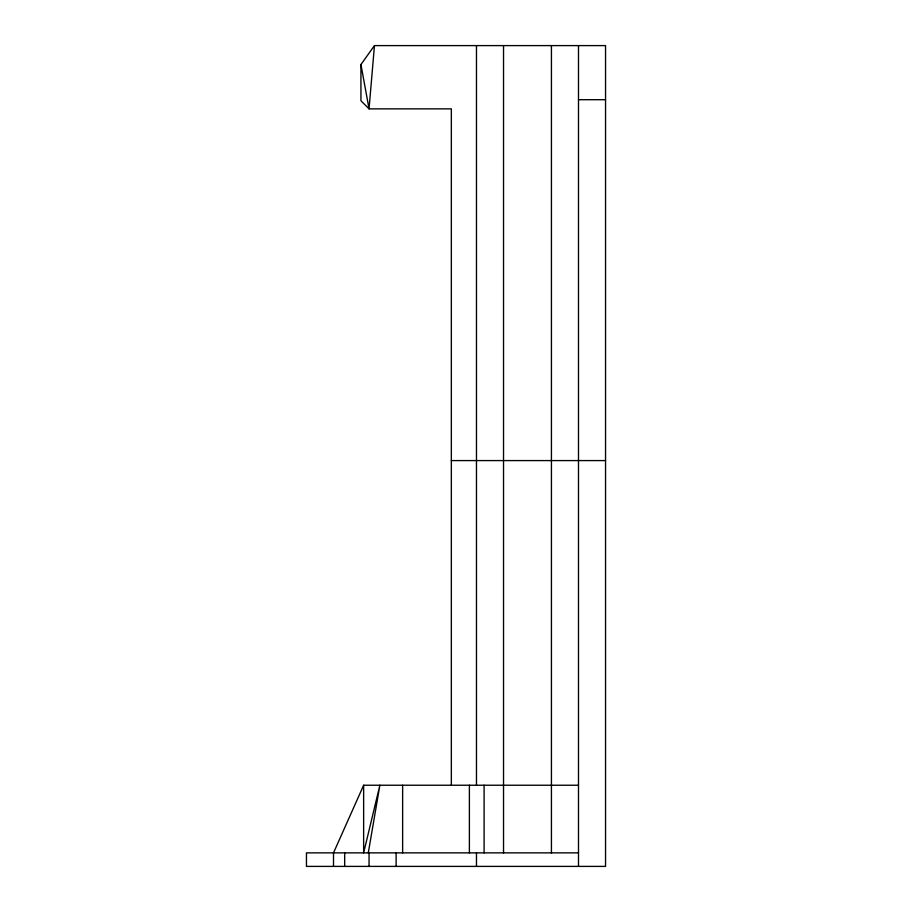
<?xml version="1.0" encoding="UTF-8"?>
<svg xmlns="http://www.w3.org/2000/svg" width="912" height="912" viewBox="0 0 912 912"><rect width="100%" height="100%" fill="white"/><g stroke="black" fill="none" stroke-linecap="round" stroke-linejoin="round"><path stroke-width="1.37" d="M451.337 785.232L451.337 108.87L369.052 108.87L360.935 100.753L360.935 64.535L374.456 45.6L605.545 45.6L605.545 866.4L306.455 866.4L306.455 852.868L578.493 852.868L578.493 866.4M374.456 45.6L369.052 108.87L360.935 64.535M368.288 852.868L379.871 785.232L363.637 852.868L363.637 785.232L578.493 785.232M363.637 785.232L333.507 852.868L333.507 866.4M578.493 99.704L605.545 99.704M451.337 460.583L605.545 460.583M578.493 45.6L578.493 852.868M551.429 45.6L551.429 852.868M503.527 45.6L503.527 852.868M484.101 785.232L484.101 852.868M476.474 45.6L476.474 785.232M476.474 852.868L476.474 866.4M469.384 785.232L469.384 852.868M402.637 785.232L402.637 852.868M396.116 852.868L396.116 866.4M369.052 852.868L369.052 866.4M344.679 852.868L344.679 866.4"/></g></svg>
